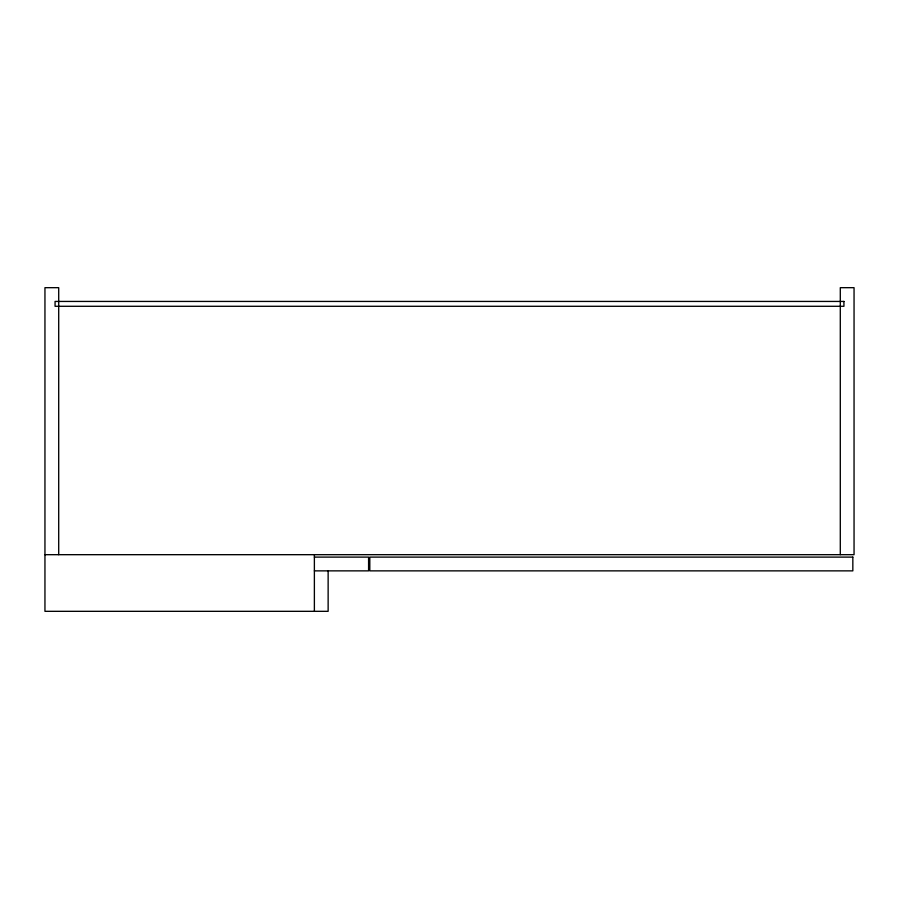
<?xml version="1.0" encoding="UTF-8"?>
<svg xmlns="http://www.w3.org/2000/svg" width="899" height="899" viewBox="0 0 899 899"><rect width="100%" height="100%" fill="white"/><g stroke="black" fill="none" stroke-linecap="round" stroke-linejoin="round"><path stroke-width="1.35" d="M44.95 554.683L854.05 554.683L854.05 287.68L840.295 287.68L840.295 554.683M314.38 557.11L368.59 557.11L368.59 570.865L314.38 570.865M328.135 570.865L328.135 611.32L44.95 611.32L44.95 287.68L58.705 287.68L58.705 554.683M314.38 554.683L314.38 611.32M843.936 301.435L55.064 301.435L55.064 306.289L843.936 306.289L843.936 301.435M852.836 557.11L369.804 557.11L369.804 570.865L852.836 570.865L852.836 557.11"/></g></svg>
